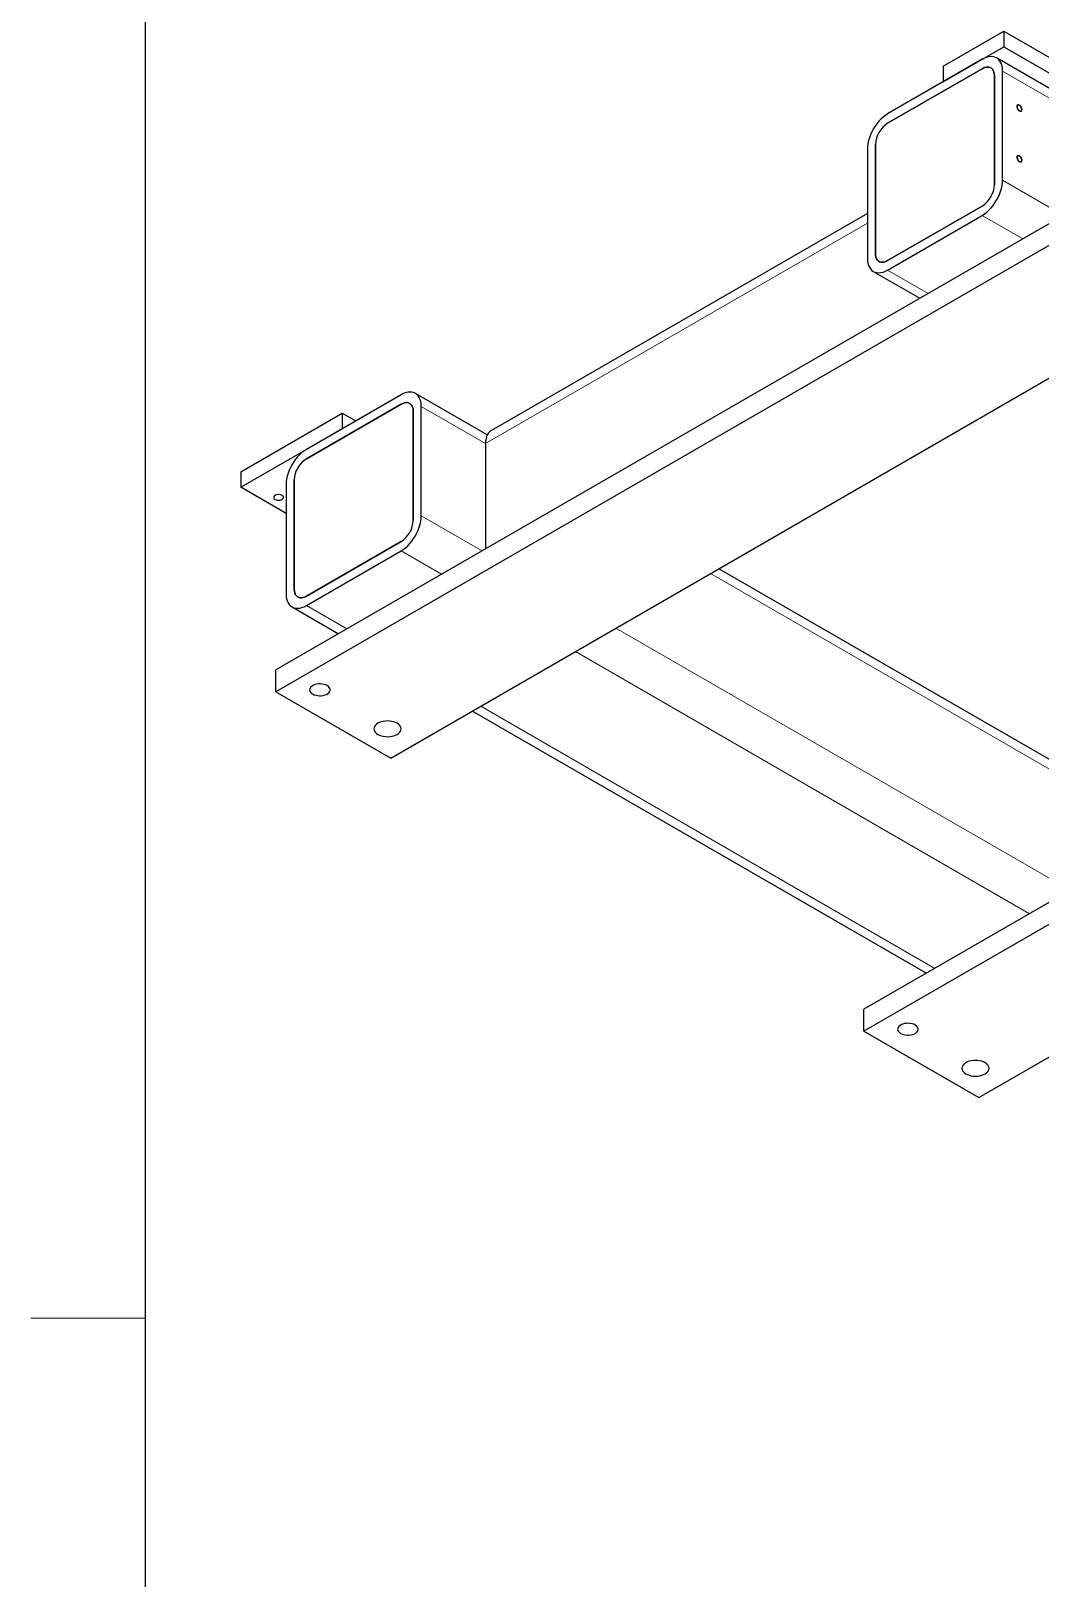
# Model space of a CAD drawing. Header units: millimetres. Extents: x 30 to 8380, y 30 to 5898.
# Drawn here: x 40 to 568, y 4260 to 5069 of the extents above; entities that cross this region are included whole.
import ezdxf

# ---------------------------------------------------------------- set-up
doc = ezdxf.new("R2010")
doc.units = ezdxf.units.MM
doc.header["$LTSCALE"] = 10
doc.layers.add('FORMAT', color=7, linetype='Continuous')

msp = doc.modelspace()

# ---------------------------------------------------------------- linework, layer by layer
at = {"color": 7, "linetype": 'Continuous', "lineweight": 25}
for p, q in [((517.1373083, 5050.442844), (548.9571135, 5068.8120266)), ((548.9571135, 5068.8120266), (548.9571135, 5060.6466184)), ((548.9571135, 5068.8120266), (2161.1605746, 4138.1067791)), ((517.1373083, 5042.2774359), (548.9571135, 5060.6466184)), ((548.9571135, 5060.6466184), (2161.1605746, 4129.941371)), ((537.643405, 5054.1153535), (488.1459303, 5025.5410696)), ((2164.4173244, 4120.0706863), (545.1427955, 5054.8579743)), ((488.1459303, 5020.6418248), (537.643405, 5049.2161087)), ((537.643405, 5049.2161087), (488.1459303, 5020.6418248)), ((517.1373083, 5050.442844), (517.1373083, 5042.2774359)), ((544.007366, 5045.5410779), (544.007366, 4988.383221)), ((544.007366, 4988.383221), (544.007366, 5045.5410779)), ((548.2500067, 4990.8324454), (548.2500067, 5047.9903022)), ((477.5393286, 5007.1698966), (477.5393286, 4950.0120398)), ((481.7819693, 4952.4612641), (481.7819693, 5009.6191209)), ((481.7819693, 5009.6191209), (481.7819693, 4952.4612641)), ((595.9797144, 4981.6458636), (168.1801118, 4734.6824098)), ((595.9797144, 4970.2142922), (168.1801118, 4723.2508384)), ((477.5393286, 4973.4644285), (280.8888741, 4859.9405376)), ((537.643405, 4977.3605172), (488.1459303, 4948.7862333)), ((488.1459303, 4948.7862333), (537.643405, 4977.3605172)), ((488.1459303, 4943.8869884), (537.643405, 4972.4612724)), ((480.6465398, 4943.1443677), (504.9662404, 4929.1049034)), ((228.2841882, 4688.5534937), (656.0837908, 4935.5169475)), ((233.5874891, 4878.5876095), (184.0900144, 4850.0133256)), ((184.0900144, 4845.1140807), (233.5874891, 4873.6883646)), ((233.5874891, 4873.6883646), (184.0900144, 4845.1140807)), ((278.7345806, 4857.596675), (241.0868796, 4879.3302303)), ((244.1940908, 4815.3047013), (244.1940908, 4872.4625582)), ((149.7953355, 4838.380837), (202.8283441, 4868.9961412)), ((202.8283441, 4868.9961412), (202.8283441, 4860.8307331)), ((202.8283441, 4868.9961412), (209.9005612, 4864.9134371)), ((239.9514501, 4870.0133338), (239.9514501, 4812.855477)), ((239.9514501, 4812.855477), (239.9514501, 4870.0133338)), ((149.7953355, 4830.2154289), (202.8283441, 4860.8307331)), ((277.7816629, 4853.0728655), (277.7816629, 4797.9540384)), ((149.7953355, 4838.380837), (149.7953355, 4830.2154289)), ((177.7260534, 4776.9335201), (177.7260534, 4834.0913769)), ((177.7260534, 4834.0913769), (177.7260534, 4776.9335201)), ((173.4834127, 4816.540593), (149.7953355, 4830.2154289)), ((173.4834127, 4831.6421526), (173.4834127, 4774.4842957)), ((233.5874891, 4801.8327732), (184.0900144, 4773.2584893)), ((184.0900144, 4773.2584893), (233.5874891, 4801.8327732)), ((903.5711642, 4804.0770993), (475.7715616, 4557.1136455)), ((184.0900144, 4768.3592444), (233.5874891, 4796.9335283)), ((903.5711642, 4792.6455279), (475.7715616, 4545.6820741)), ((586.3260304, 4680.0279107), (399.9209378, 4787.6372802)), ((176.5906239, 4767.6166236), (200.9103244, 4753.5771593)), ((200.1875866, 4753.1599317), (200.4167219, 4753.86211)), ((535.875638, 4510.9847293), (963.6752406, 4757.9481832)), ((168.1801118, 4723.2508384), (168.1801118, 4734.6824098)), ((168.1801118, 4723.2508384), (228.2841882, 4688.5534937)), ((270.9155049, 4713.1640289), (508.5017743, 4576.008395)), ((507.7790364, 4575.5911673), (508.0081717, 4576.2933457)), ((475.7715616, 4545.6820741), (475.7715616, 4557.1136455)), ((475.7715616, 4545.6820741), (535.875638, 4510.9847293))]:
    msp.add_line(p, q, dxfattribs=at)
at = {"color": 8, "linetype": 'Continuous', "lineweight": 18}
for p, q in [((548.2500067, 5047.9903022), (2167.5245356, 4113.2030142)), ((548.2500067, 4990.8324454), (580.0715359, 4972.4622676)), ((537.643405, 4972.4612724), (558.8566084, 4960.2151507)), ((477.5393286, 4968.3905113), (277.7816629, 4853.0728655)), ((488.1459303, 4943.8869884), (509.3591337, 4931.6408668)), ((244.1940908, 4872.4625582), (277.7816629, 4853.0728655)), ((244.1940908, 4815.3047013), (276.01562, 4796.9345236)), ((233.5874891, 4796.9335283), (254.8006925, 4784.6874066)), ((395.5263204, 4785.1003215), (585.3731127, 4675.5041012)), ((184.0900144, 4768.3592444), (205.3032178, 4756.1131227)), ((346.0208004, 4756.5213931), (583.6070698, 4619.3657592)), ((324.8058729, 4744.2742762), (562.3921423, 4607.1186423)), ((275.3083982, 4715.6999923), (512.8946676, 4578.5443584))]:
    msp.add_line(p, q, dxfattribs=at)
at = {"color": 7, "linetype": 'Continuous', "lineweight": 25, "flags": 128}
for points in [[(548.2500067, 5047.9903022), (548.1833146, 5049.3231551), (547.984077, 5050.5622456), (547.6547995, 5051.6919914), (547.1996229, 5052.6981853), (546.6242713, 5053.5681737), (545.9359801, 5054.2910161), (545.143405, 5054.8576224), (544.256513, 5055.2608671), (543.2864573, 5055.4956791), (542.245437, 5055.5591057), (541.1465434, 5055.4503491), (540.0035959, 5055.170777), (538.8309676, 5054.7239053), (537.643405, 5054.1153535)], [(537.643405, 5049.2161087), (538.5490911, 5049.6641492), (539.43634, 5049.9534673), (540.2870899, 5050.078173), (541.0840221, 5050.0357279), (541.8109132, 5049.826996), (542.4529658, 5049.4562264), (542.9971097, 5048.9309669), (543.4322675, 5048.2619104), (543.7495809, 5047.4626768), (543.9425901, 5046.5495364), (544.007366, 5045.5410779)], [(544.007366, 5045.5410779), (543.9425901, 5046.5495364), (543.7495809, 5047.4626768), (543.4322675, 5048.2619104), (542.9971097, 5048.9309669), (542.4529658, 5049.4562264), (541.8109132, 5049.826996), (541.0840221, 5050.0357279), (540.2870899, 5050.078173), (539.43634, 5049.9534673), (538.5490911, 5049.6641492), (537.643405, 5049.2161087)], [(558.290923, 5027.9043404), (558.2257909, 5028.392662), (558.0374527, 5028.9032663), (557.7463177, 5029.3808213), (557.383935, 5029.7735767), (556.9895744, 5030.0389712), (556.6059708, 5030.1482453), (556.2746938, 5030.0895574), (556.0316423, 5029.8692672), (555.9031548, 5029.5112466), (555.9031548, 5029.0542927), (556.0316423, 5028.5479236), (556.2746938, 5028.0470121), (556.6059708, 5027.6058399), (556.9895744, 5027.2722147), (557.383935, 5027.0822901), (557.7463177, 5027.0566473), (558.0374527, 5027.1980651), (558.2257909, 5027.4912187), (558.290923, 5027.9043404)], [(488.1459303, 5025.5410696), (486.9583677, 5024.7784908), (485.7857394, 5023.8714747), (484.6427918, 5022.8314276), (483.5438983, 5021.6714287), (482.502878, 5020.4060657), (481.5328223, 5019.0512512), (480.6459303, 5017.6240228), (479.8533552, 5016.1423288), (479.165064, 5014.6248022), (478.5897124, 5013.090527), (478.1345357, 5011.5587974), (477.8052582, 5010.0488759), (477.6060207, 5008.5797506), (477.5393286, 5007.1698966)], [(558.290923, 5001.366764), (558.2257909, 5001.8550856), (558.0374527, 5002.3656899), (557.7463177, 5002.8432449), (557.383935, 5003.2360003), (556.9895744, 5003.5013948), (556.6059708, 5003.6106689), (556.2746938, 5003.551981), (556.0316423, 5003.3316908), (555.9031548, 5002.9736702), (555.9031548, 5002.5167163), (556.0316423, 5002.0103472), (556.2746938, 5001.5094357), (556.6059708, 5001.0682635), (556.9895744, 5000.7346383), (557.383935, 5000.5447137), (557.7463177, 5000.5190709), (558.0374527, 5000.6604887), (558.2257909, 5000.9536423), (558.290923, 5001.366764)], [(537.643405, 4972.4612724), (538.8309676, 4973.2238512), (540.0035959, 4974.1308673), (541.1465434, 4975.1709144), (542.245437, 4976.3309133), (543.2864573, 4977.5962763), (544.256513, 4978.9510908), (545.143405, 4980.3783192), (545.9359801, 4981.8600132), (546.6242713, 4983.3775398), (547.1996229, 4984.911815), (547.6547995, 4986.4435446), (547.984077, 4987.9534661), (548.1833146, 4989.4225914), (548.2500067, 4990.8324454)], [(477.5393286, 4950.0120398), (477.6060207, 4948.6791868), (477.8052582, 4947.4400963), (478.1345357, 4946.3103506), (478.5897124, 4945.3041567), (479.165064, 4944.4341683), (479.8533552, 4943.7113258), (480.6459303, 4943.1447196), (481.5328223, 4942.7414749), (482.502878, 4942.5066629), (483.5438983, 4942.4432363), (484.6427918, 4942.5519929), (485.7857394, 4942.831565), (486.9583677, 4943.2784367), (488.1459303, 4943.8869884)], [(488.1459303, 4948.7862333), (487.2402442, 4948.3381927), (486.3529953, 4948.0488747), (485.5022453, 4947.9241689), (484.7053132, 4947.9666141), (483.9784221, 4948.175346), (483.3363695, 4948.5461156), (482.7922256, 4949.0713751), (482.3570677, 4949.7404316), (482.0397544, 4950.5396651), (481.8467452, 4951.4528056), (481.7819693, 4952.4612641)], [(481.7819693, 4952.4612641), (481.8467452, 4951.4528056), (482.0397544, 4950.5396651), (482.3570677, 4949.7404316), (482.7922256, 4949.0713751), (483.3363695, 4948.5461156), (483.9784221, 4948.175346), (484.7053132, 4947.9666141), (485.5022453, 4947.9241689), (486.3529953, 4948.0488747), (487.2402442, 4948.3381927), (488.1459303, 4948.7862333)], [(244.1940908, 4872.4625582), (244.1273987, 4873.7954111), (243.9281611, 4875.0345016), (243.5988836, 4876.1642474), (243.143707, 4877.1704412), (242.5683554, 4878.0404297), (241.8800642, 4878.7632721), (241.0874891, 4879.3298783), (240.2005971, 4879.733123), (239.2305414, 4879.9679351), (238.1895211, 4880.0313616), (237.0906275, 4879.922605), (235.94768, 4879.643033), (234.7750517, 4879.1961612), (233.5874891, 4878.5876095)], [(233.5874891, 4873.6883646), (234.4931752, 4874.1364052), (235.3804241, 4874.4257232), (236.231174, 4874.550429), (237.0281062, 4874.5079839), (237.7549973, 4874.2992519), (238.3970499, 4873.9284823), (238.9411938, 4873.4032229), (239.3763516, 4872.7341664), (239.693665, 4871.9349328), (239.8866742, 4871.0217923), (239.9514501, 4870.0133338)], [(239.9514501, 4870.0133338), (239.8866742, 4871.0217923), (239.693665, 4871.9349328), (239.3763516, 4872.7341664), (238.9411938, 4873.4032229), (238.3970499, 4873.9284823), (237.7549973, 4874.2992519), (237.0281062, 4874.5079839), (236.231174, 4874.550429), (235.3804241, 4874.4257232), (234.4931752, 4874.1364052), (233.5874891, 4873.6883646)], [(280.8888741, 4859.9405376), (280.8882646, 4859.9401857), (280.0956895, 4859.3735794), (279.4073983, 4858.650737), (278.8320467, 4857.7807486), (278.3768701, 4856.7745547), (278.0475925, 4855.6448089), (277.848355, 4854.4057184), (277.7816629, 4853.0728655)], [(184.0900144, 4850.0133256), (182.9024518, 4849.2507467), (181.7298235, 4848.3437306), (180.5868759, 4847.3036835), (179.4879824, 4846.1436846), (178.446962, 4844.8783216), (177.4769064, 4843.5235071), (176.5900144, 4842.0962787), (175.7974392, 4840.6145847), (175.109148, 4839.0970582), (174.5337964, 4837.5627829), (174.0786198, 4836.0310534), (173.7493423, 4834.5211318), (173.5501048, 4833.0520066), (173.4834127, 4831.6421526)], [(167.7204924, 4823.9086762), (168.2738336, 4823.6664394), (168.9198654, 4823.5193685), (169.6106745, 4823.4783711), (170.2950268, 4823.5464877), (170.922167, 4823.7186665), (171.4455829, 4823.9821378), (171.8264553, 4824.317361), (172.0365365, 4824.6994742), (172.0602458, 4825.1001379), (171.8958247, 4825.4896367), (171.5554677, 4825.8390831), (171.0644175, 4826.1225603), (170.459093, 4826.3190443), (169.7843883, 4826.4139625), (169.0903432, 4826.4002754), (168.4284319, 4826.2789981), (167.8477453, 4826.0591252), (167.3913503, 4825.7569636), (167.0930955, 4825.3949233), (166.9751013, 4824.9998551), (167.0461186, 4824.6010595), (167.3008805, 4824.2281133), (167.7204924, 4823.9086762)], [(233.5874891, 4796.9335283), (234.7750517, 4797.6961072), (235.94768, 4798.6031233), (237.0906275, 4799.6431704), (238.1895211, 4800.8031693), (239.2305414, 4802.0685323), (240.2005971, 4803.4233468), (241.0874891, 4804.8505752), (241.8800642, 4806.3322692), (242.5683554, 4807.8497957), (243.143707, 4809.384071), (243.5988836, 4810.9158005), (243.9281611, 4812.425722), (244.1273987, 4813.8948473), (244.1940908, 4815.3047013)], [(184.0900144, 4773.2584893), (183.1843283, 4772.8104487), (182.2970794, 4772.5211307), (181.4463294, 4772.3964249), (180.6493973, 4772.43887), (179.9225062, 4772.647602), (179.2804535, 4773.0183716), (178.7363097, 4773.543631), (178.3011518, 4774.2126875), (177.9838385, 4775.0119211), (177.7908293, 4775.9250616), (177.7260534, 4776.9335201)], [(177.7260534, 4776.9335201), (177.7908293, 4775.9250616), (177.9838385, 4775.0119211), (178.3011518, 4774.2126875), (178.7363097, 4773.543631), (179.2804535, 4773.0183716), (179.9225062, 4772.647602), (180.6493973, 4772.43887), (181.4463294, 4772.3964249), (182.2970794, 4772.5211307), (183.1843283, 4772.8104487), (184.0900144, 4773.2584893)], [(173.4834127, 4774.4842957), (173.5501048, 4773.1514428), (173.7493423, 4771.9123523), (174.0786198, 4770.7826065), (174.5337964, 4769.7764127), (175.109148, 4768.9064242), (175.7974392, 4768.1835818), (176.5900144, 4767.6169756), (177.4769064, 4767.2137309), (178.446962, 4766.9789188), (179.4879824, 4766.9154923), (180.5868759, 4767.0242489), (181.7298235, 4767.3038209), (182.9024518, 4767.7506927), (184.0900144, 4768.3592444)], [(187.3603832, 4722.0772518), (188.123474, 4721.7114462), (188.9900068, 4721.432815), (189.930473, 4721.2508467), (190.9128461, 4721.171738), (191.9036726, 4721.1981828), (192.8692111, 4721.3292805), (193.7765813, 4721.5605669), (194.5948838, 4721.8841657), (195.2962523, 4722.2890571), (195.8568025, 4722.7614531), (196.2574457, 4723.2852667), (196.4845383, 4723.8426602), (196.5303469, 4724.4146522), (196.3933117, 4724.9817641), (196.0780992, 4725.5246837), (195.5954436, 4726.0249225), (194.9617811, 4726.4654454), (194.1986904, 4726.8312509), (193.3321576, 4727.1098821), (192.3916914, 4727.2918504), (191.4093183, 4727.3709591), (190.4184918, 4727.3445143), (189.4529533, 4727.2134166), (188.5455831, 4726.9821302), (187.7272806, 4726.6585314), (187.0259121, 4726.25364), (186.4653618, 4725.781244), (186.0647187, 4725.2574304), (185.8376261, 4724.7000369), (185.7918175, 4724.1280449), (185.9288527, 4723.560933), (186.2440652, 4723.0180134), (186.7267208, 4722.5177747), (187.3603832, 4722.0772518)], [(221.4782854, 4700.9526919), (222.3284513, 4700.5335173), (223.2817389, 4700.19628), (224.3146752, 4699.9492839), (225.4018257, 4699.7986108), (226.5164213, 4699.7479708), (227.6310168, 4699.7986108), (228.7181673, 4699.9492839), (229.7511036, 4700.19628), (230.7043912, 4700.5335173), (231.5545571, 4700.9526919), (232.2806673, 4701.4434822), (232.8648427, 4701.9938034), (233.2926989, 4702.5901048), (233.5537007, 4703.2177034), (233.6414213, 4703.8611458), (233.5537007, 4704.5045881), (233.2926989, 4705.1321867), (232.8648427, 4705.7284881), (232.2806673, 4706.2788093), (231.5545571, 4706.7695997), (230.7043912, 4707.1887742), (229.7511036, 4707.5260115), (228.7181673, 4707.7730076), (227.6310168, 4707.9236807), (226.5164213, 4707.9743207), (225.4018257, 4707.9236807), (224.3146752, 4707.7730076), (223.2817389, 4707.5260115), (222.3284513, 4707.1887742), (221.4782854, 4706.7695997), (220.7521752, 4706.2788093), (220.1679998, 4705.7284881), (219.7401436, 4705.1321867), (219.4791418, 4704.5045881), (219.3914213, 4703.8611458), (219.4791418, 4703.2177034), (219.7401436, 4702.5901048), (220.1679998, 4701.9938034), (220.7521752, 4701.4434822), (221.4782854, 4700.9526919)], [(494.9518331, 4544.5084874), (495.7149238, 4544.1426819), (496.5814566, 4543.8640507), (497.5219228, 4543.6820824), (498.5042959, 4543.6029737), (499.4951224, 4543.6294185), (500.4606609, 4543.7605162), (501.3680311, 4543.9918026), (502.1863336, 4544.3154014), (502.8877021, 4544.7202928), (503.4482524, 4545.1926888), (503.8488955, 4545.7165024), (504.0759881, 4546.2738959), (504.1217968, 4546.8458879), (503.9847616, 4547.4129998), (503.6695491, 4547.9559194), (503.1868934, 4548.4561581), (502.553231, 4548.896681), (501.7901402, 4549.2624866), (500.9236074, 4549.5411178), (499.9831412, 4549.7230861), (499.0007681, 4549.8021948), (498.0099416, 4549.77575), (497.0444031, 4549.6446522), (496.1370329, 4549.4133659), (495.3187304, 4549.0897671), (494.6173619, 4548.6848757), (494.0568117, 4548.2124797), (493.6561685, 4547.688666), (493.4290759, 4547.1312726), (493.3832673, 4546.5592806), (493.5203025, 4545.9921687), (493.835515, 4545.4492491), (494.3181706, 4544.9490103), (494.9518331, 4544.5084874)], [(529.0697353, 4523.3839275), (529.9199012, 4522.964753), (530.8731888, 4522.6275157), (531.906125, 4522.3805196), (532.9932755, 4522.2298465), (534.1078711, 4522.1792065), (535.2224666, 4522.2298465), (536.3096172, 4522.3805196), (537.3425534, 4522.6275157), (538.295841, 4522.964753), (539.1460069, 4523.3839275), (539.8721172, 4523.8747179), (540.4562926, 4524.4250391), (540.8841488, 4525.0213405), (541.1451505, 4525.6489391), (541.2328711, 4526.2923814), (541.1451505, 4526.9358238), (540.8841488, 4527.5634224), (540.4562926, 4528.1597238), (539.8721172, 4528.710045), (539.1460069, 4529.2008353), (538.295841, 4529.6200099), (537.3425534, 4529.9572472), (536.3096172, 4530.2042433), (535.2224666, 4530.3549164), (534.1078711, 4530.4055564), (532.9932755, 4530.3549164), (531.906125, 4530.2042433), (530.8731888, 4529.9572472), (529.9199012, 4529.6200099), (529.0697353, 4529.2008353), (528.343625, 4528.710045), (527.7594496, 4528.1597238), (527.3315934, 4527.5634224), (527.0705916, 4526.9358238), (526.9828711, 4526.2923814), (527.0705916, 4525.6489391), (527.3315934, 4525.0213405), (527.7594496, 4524.4250391), (528.343625, 4523.8747179), (529.0697353, 4523.3839275)]]:
    msp.add_lwpolyline(points, dxfattribs=at)
at = {"color": 7, "linetype": 'Continuous', "lineweight": 25}
for centre, radius, start, end in [((495.5453536, 5009.0212965), 13.7763617, 122.4871280433, 177.512871811), ((495.5454517, 5009.0212399), 13.7764621, 122.4873455707, 177.5126542837), ((530.2439817, 4988.9810455), 13.7763617, 302.4871280433, 357.512871811), ((530.2438836, 4988.9811021), 13.7764621, 302.4873455707, 357.5126542837), ((191.4894377, 4833.4935524), 13.7763617, 122.4871280433, 177.512871811), ((191.4895357, 4833.4934958), 13.7764621, 122.4873455707, 177.5126542837), ((226.1880658, 4813.4533014), 13.7763617, 302.4871280433, 357.512871811), ((226.1879677, 4813.4533581), 13.7764621, 302.4873455707, 357.5126542837)]:
    msp.add_arc(centre, radius, start, end, dxfattribs=at)
at = {"color": 7, "linetype": 'Continuous', "lineweight": 18}
for points in [[(558.5029721, 5027.7818792), (558.4402255, 5027.3367906), (558.2573195, 5027.0037916), (557.9705892, 5026.8124705), (557.6055117, 5026.7798271), (557.1945258, 5026.9087618), (556.7741493, 5027.1878183), (556.3817347, 5027.5922012), (556.0521496, 5028.0859792), (555.8146791, 5028.625278), (555.6904235, 5029.1621786), (555.6904235, 5029.648975), (555.8146791, 5030.0424131), (556.0521496, 5030.3075344), (556.3817347, 5030.4207815), (556.7741493, 5030.372092), (557.1945258, 5030.1657922), (557.6055117, 5029.8202127), (557.9705892, 5029.3660598), (558.2573195, 5028.8436869), (558.4402255, 5028.2995092), (558.503055, 5027.7818792), (558.4907817, 5027.9518294), (558.503055, 5027.7818792)], [(558.5029721, 5001.2443028), (558.4402255, 5000.7992143), (558.2573195, 5000.4662152), (557.9705892, 5000.2748941), (557.6055117, 5000.2422507), (557.1945258, 5000.3711855), (556.7741493, 5000.6502419), (556.3817347, 5001.0546248), (556.0521496, 5001.5484028), (555.8146791, 5002.0877016), (555.6904235, 5002.6246022), (555.6904235, 5003.1113986), (555.8146791, 5003.5048368), (556.0521496, 5003.769958), (556.3817347, 5003.8832051), (556.7741493, 5003.8345157), (557.1945258, 5003.6282158), (557.6055117, 5003.2826363), (557.9705892, 5002.8284834), (558.2573195, 5002.3061105), (558.4402255, 5001.7619328), (558.503055, 5001.2443028), (558.4907817, 5001.414253), (558.503055, 5001.2443028)]]:
    msp.add_open_spline(points, degree=3, knots=[0, 0, 0, 0, 0.0476183835, 0.0952374643, 0.1428565451, 0.1904756259, 0.2380947068, 0.2857137876, 0.3333328684, 0.3809519492, 0.4285710301, 0.4761901109, 0.5238091917, 0.5714282726, 0.6190473534, 0.6666664342, 0.714285515, 0.7619045959, 0.8095236767, 0.8571427575, 0.9047618383, 0.9523809192, 1, 1, 1, 1], dxfattribs=at)
at = {"layer": 'FORMAT', "linetype": 'Continuous', "lineweight": 25}
msp.add_line((100, 100), (100, 5827.5), dxfattribs=at)
at = {"layer": 'FORMAT', "linetype": 'Continuous', "lineweight": 18}
msp.add_line((100, 4395.625), (40, 4395.625), dxfattribs=at)

doc.saveas('drawing.dxf')
